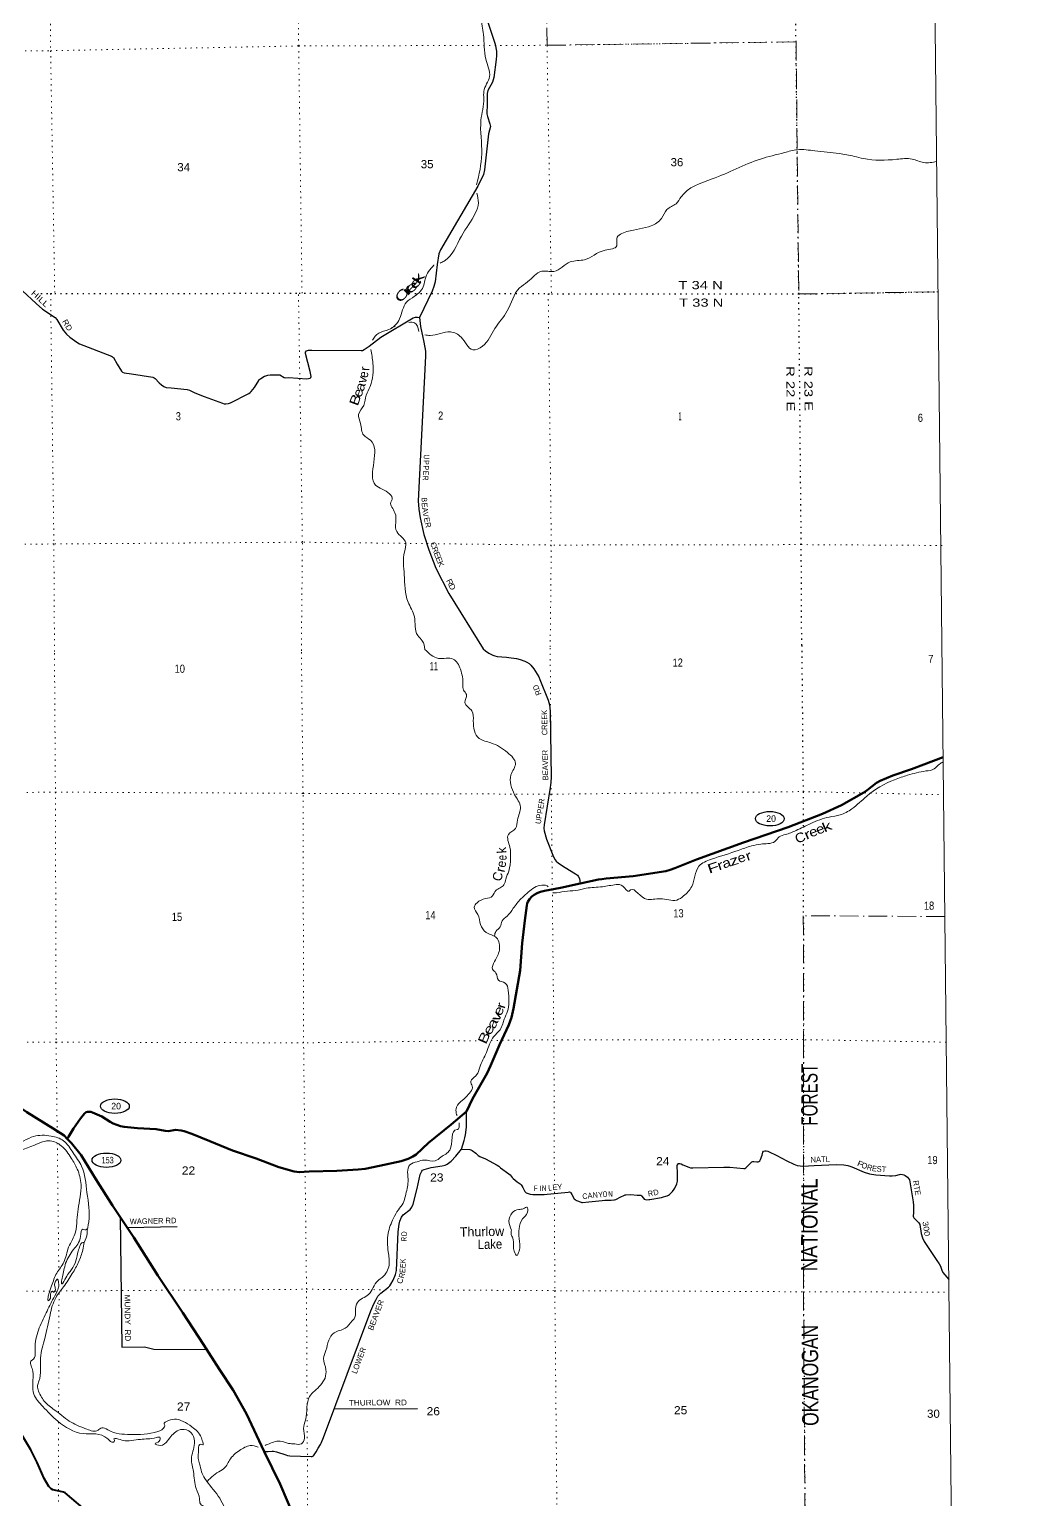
# Model space of a CAD drawing. Header units: feet. Extents: x 0 to 246606, y 183576 to 368785.
# Drawn here: x 225542 to 246606, y 304461 to 335958 of the extents above; entities that cross this region are included whole.
import ezdxf
from ezdxf.enums import TextEntityAlignment as Align

# ---------------------------------------------------------------- set-up
doc = ezdxf.new("R2010")
doc.units = ezdxf.units.FT
doc.header["$LTSCALE"] = 80
doc.linetypes.add('DOT_DASHED', pattern=[7.7, 5, -1.2, 0.3, -1.2])
doc.linetypes.add('DOTTED', pattern=[1.5, 0.3, -1.2])
for name, color, linetype, lineweight in [('17', 7, 'Continuous', 25), ('23', 7, 'Continuous', 70), ('26', 7, 'Continuous', 40), ('29', 7, 'Continuous', 25), ('30', 7, 'Continuous', 25), ('39', 7, 'Continuous', 13), ('4', 7, 'Continuous', 13), ('41', 7, 'Continuous', 13), ('44', 7, 'DOT_DASHED', 13), ('6', 7, 'DOTTED', 25), ('7', 7, 'DOTTED', 13)]:
    doc.layers.add(name, color=color, linetype=linetype, lineweight=lineweight)

msp = doc.modelspace()

# ---------------------------------------------------------------- linework, layer by layer
at = {"layer": '17'}
for centre in [(241405.78, 319048.81), (227373.36, 312889.54), (227192.53, 311731.63)]:
    msp.add_ellipse(centre, major_axis=(309.24, -1), ratio=0.500121, dxfattribs=at)
at = {"layer": '23'}
for points in [[(237343.35, 317661.34), (237731.22, 317746.87), (237804.68, 317755.84), (237900.98, 317767.78), (238479.83, 317817.83), (239179.75, 317926.86), (239270.68, 317952.66), (239371.43, 317991.61), (239836.45, 318174.9), (240843.74, 318540.03), (241800.77, 318870.56), (242531.96, 319153.35), (242942.71, 319341.43), (243421.61, 319610.65), (243488.24, 319661.08), (243690.91, 319820.11), (243768.06, 319859.92), (244039.26, 319975.54), (244438.19, 320113.09), (244704.69, 320213.06), (245116.03, 320368.99)], [(234903.98, 312777.21), (235037.97, 313048.82), (235347.32, 313595.23), (235423.18, 313751.6), (235610.19, 314206.33), (235811.56, 314633.39), (235869.27, 314786.39), (235914.48, 314981.16), (236057, 315797.43), (236102, 316379), (236153.6, 316867.76), (236196.12, 317186.92), (236207.89, 317231.34), (236221.5, 317268.74), (236258.17, 317323.78), (236305.84, 317382.49), (236357.94, 317420.04), (236404.85, 317448.54), (236437.85, 317463.22), (236493.8, 317484.97), (236577.82, 317506.04), (236922.69, 317568.59), (237343.35, 317661.34)], [(226354.35, 312190.92), (226284.17, 312262.9), (226049.09, 312410.9), (225487.78, 312758.85), (224938.38, 313139.16), (224388.92, 313531.58), (223859.86, 313887.79), (223269.96, 314288.05), (222681.91, 314718.6), (222094.09, 315110.8), (221487.97, 315523.07), (221204.3, 315695.01), (220892.48, 315846.6), (220605.91, 315970.36), (220380.92, 316047.8), (219896.33, 316180.01), (219432.17, 316290.25), (218894.25, 316438.51), (218129.87, 316643.98), (217619.46, 316767.07)], [(226354.35, 312190.92), (226380.03, 312233.16), (226487.21, 312409.41), (226633.3, 312626.23), (226722.4, 312735.08), (226755.66, 312760.15), (226788.3, 312770.59), (226827.84, 312771.6), (226859.27, 312768.56), (226897, 312756.94), (227091.37, 312665.22), (227271.85, 312551.48), (227334.76, 312520.01), (227492.32, 312463.69), (227573.94, 312444.46), (227858.02, 312417.37), (228255.85, 312399.49), (228448.72, 312362.62), (228522.98, 312357.69), (228669.85, 312379.7), (228794.86, 312368.91), (228859.57, 312357.69), (229021.65, 312294.95), (229410.2, 312141.78), (229895.94, 311940.74), (230397.65, 311770.07), (230889.36, 311583.2), (231210.94, 311488.18), (231327.27, 311475.06), (231535.99, 311488.05), (232125.44, 311501.56), (232585.58, 311530.48), (232732.45, 311550.13), (233045.42, 311611.87), (233507.17, 311709.42), (233659.1, 311763.18), (233754.88, 311813.79), (233825.37, 311856.51), (234092.34, 312104.39), (234578.6, 312494.76), (234903.98, 312777.21)], [(230572.97, 305488.15), (230189.95, 306296.88), (229904.28, 306803.87), (229616.98, 307246.26), (229272.58, 307785.2), (228830.42, 308464.86), (228296.7, 309265.1), (227777.04, 310077.53), (227322.73, 310765.2), (226966.08, 311326.27), (226648.09, 311837.1), (226444.64, 312098.32), (226354.35, 312190.92)], [(232587.28, 297364.71), (232690.28, 297999.48), (232782.84, 298730.7), (232840.87, 299158.94), (232853.18, 299364.9), (232852.9, 299512.24), (232832.9, 299616.5), (232797.04, 299737.98), (232618.91, 300156.78), (232540.91, 300387.53), (232530.77, 300474.77), (232527.39, 300608.38), (232512.46, 301080.6), (232506.71, 301369.21), (232486.16, 301525.81), (232442.23, 301687.75), (232352.13, 301901.18), (232056.35, 302410.12), (231781.07, 302868.73), (231531.45, 303424.37), (231245.25, 304022.18), (230913.62, 304789.28), (230572.97, 305488.15)]]:
    msp.add_lwpolyline(points, dxfattribs=at)
at = {"layer": '26'}
for points in [[(226448.61, 304483.33), (226305.48, 304605.07), (226272.05, 304622.08), (226240.5, 304630.55), (226044.64, 304672.18), (226005.8, 304692.93), (225961.8, 304744.3), (225859.48, 304913.32), (225708.06, 305253.56), (225569.16, 305525.24), (225209.56, 306136.01), (225169.45, 306197.08), (224738.15, 306749.64), (224694.23, 306810.91), (224615.89, 306938.3), (224551.8, 307068.94), (224382.72, 307443.94), (224174.21, 307878.71), (223827.05, 308540.76), (223565.62, 309045.87), (223510.42, 309162.62)], [(226684.94, 304282.31), (226448.61, 304483.33)]]:
    msp.add_lwpolyline(points, dxfattribs=at)
at = {"layer": '29'}
for p, q in [((227638.08, 310288.35), (228710.41, 310313.05)), ((232067.85, 306403.13), (233858.94, 306415.33))]:
    msp.add_line(p, q, dxfattribs=at)
for points in [[(235353.68, 336135.87), (235441.11, 335875.36), (235524.04, 335640.96), (235546.86, 335494.4), (235546.86, 335396.11), (235543.82, 335314.96), (235495.61, 334928.17), (235465.3, 334824.3), (235367.2, 334647.56), (235346.14, 334582.03), (235347.87, 334361.24), (235341.87, 334150.41), (235356.56, 334091.47), (235409.8, 333937.19), (235418.74, 333881.18), (235381.19, 333719.21), (235294.9, 332947.44), (235268.71, 332851.37), (235151.72, 332597.8), (234351.08, 331233.79), (234317.02, 331146.88), (234280.46, 330920.72), (234232.28, 330547.35), (234210.15, 330451.75), (234168.95, 330348.99), (233899.45, 329788.94)], [(225391.59, 330359.83), (225687.56, 330088.4), (225825.28, 329961.6), (226093.82, 329785.66), (226132.41, 329746.74), (226267.89, 329515.16), (226335.11, 329429.89), (226405.95, 329368.22), (226561.63, 329255.79), (226612.71, 329224.76), (227303.1, 328956.93), (227325.9, 328942.72), (227342.98, 328925.62), (227423.31, 328789.57), (227517.03, 328633.89), (227539.43, 328615.8), (227573.6, 328601.91), (227730.41, 328576.73), (228184.3, 328507.9), (228218.47, 328496.14), (228239.79, 328481.79), (228320.29, 328388.35), (228372.21, 328340.16), (228420.81, 328307.3), (228474.7, 328287.81), (228577.05, 328279.48), (228921.54, 328244.46), (228970.1, 328232.26), (229084.57, 328174.44), (229288.26, 328092.96), (229679.15, 327947.87), (229713.2, 327939.53), (229753.77, 327935.26), (229805.02, 327941.67), (229852.9, 327960.59), (230239.88, 328159.88), (230268.38, 328179.92), (230289.73, 328200.21), (230361.08, 328286.61), (230455.55, 328439.12), (230468.03, 328454.49), (230490.44, 328473.18), (230541.69, 328509.5), (230576.94, 328527.13), (230605.75, 328539.42), (230653.81, 328551.71), (230697.58, 328555.98), (230716.79, 328556.51), (230876.94, 328560.78), (230904.66, 328554.76), (231000.68, 328499.83), (231034.95, 328492.41), (231101.83, 328499.36), (231488.61, 328475.06), (231523.94, 328476.37), (231558.1, 328487.06), (231573.05, 328502.01), (231576.76, 328524.75), (231556.75, 328629.18), (231454.97, 329018.39), (231459.88, 329044.74), (231478.37, 329069.1), (231521.8, 329083.2), (231595.35, 329089.02), (232651.49, 329076.97), (232677, 329079.99), (232713.31, 329097.08), (232817.78, 329170.15), (233073.37, 329363.39), (233766.12, 329778.85), (233812.99, 329794.72), (233854.86, 329794.3), (233899.45, 329788.94)], [(233899.45, 329788.94), (233923.05, 329593.92), (233989.48, 329260.57), (234028.74, 329066.68), (234031.05, 328961.09), (233874.21, 325856.77), (233883.54, 325679.96), (233912.82, 325494.8), (233995.84, 325137.53), (234100.67, 324806.78), (234253.08, 324414.32), (234527.38, 323874.67), (235261.4, 322688.79)], [(235261.4, 322688.79), (235312.66, 322641.61), (235386, 322593.9), (235469.76, 322554.46), (235512.85, 322537.02), (235561.44, 322525.1), (235762.2, 322507.66), (235863.96, 322495.75), (235977.64, 322479.24), (236055.56, 322456.29), (236153.65, 322426.03), (236202.24, 322404.92), (236247.16, 322374.66), (236283.83, 322339.8), (236348.92, 322258.15), (236454.35, 322086.61), (236480.93, 322030.64), (236656.94, 321590.32), (236682.62, 321491.26), (236695.45, 321423.38), (236700.95, 321348.14), (236722.95, 319939.1), (236714.71, 319833.64), (236700.95, 319718.94), (236568.94, 318919.01), (236564.36, 318848.41), (236568.94, 318786.92), (236620.27, 318610.79), (236771.55, 318233.79), (236803.62, 318170.46), (236826.55, 318142.06), (236876.96, 318097.07), (237023.64, 318001.67), (237243.66, 317869.57), (237284.92, 317837.5), (237302.33, 317818.2), (237328.93, 317767.78), (237343.35, 317661.34)], [(234798.03, 311968.45), (234858.32, 312150.87), (234873.92, 312212.34), (234884.92, 312272.88), (234906, 312440.75), (234903.98, 312777.21)], [(232858.93, 308504.5), (232920.33, 308652.13), (232967.85, 308747.85), (233010.02, 308819.4), (233068.84, 308885.13), (233235.69, 309011.73), (233263.05, 309041.41), (233288.86, 309079.6), (233336.53, 309160.33), (233384.2, 309281.42), (233404.37, 309371.32), (233441.04, 310200.6), (233461.21, 310363.89), (233477.71, 310428.1), (233512.54, 310510.66), (233551.05, 310560.2), (233697.73, 310677.62), (233732.56, 310723.48), (233763.73, 310787.7), (233851.74, 311125.29), (233910.41, 311426.17), (233947.08, 311495.88), (233965.41, 311517.9), (233998.42, 311536.26), (234152.43, 311572.95), (234387.12, 311609.64), (234449.46, 311627.98), (234493.46, 311650), (234577.8, 311712.39), (234680.47, 311815.13), (234798.03, 311968.45)], [(234798.03, 311968.45), (234974.75, 311964.67), (234999.51, 311956.42), (235026.09, 311942.66), (235106.77, 311880.28), (235157.19, 311835.34), (235194.77, 311814.23), (235312.12, 311759.19), (235565.14, 311623.42), (235596.31, 311601.42), (235638.48, 311572.05), (235810.83, 311443.63), (235840.16, 311417.94), (235886, 311361.07), (235906.17, 311340.88), (235990.51, 311271.16), (236054.68, 311227.14), (236078.51, 311205.11), (236095.02, 311183.11), (236111.52, 311146.4), (236155.52, 311062.01), (236168.36, 311045.51), (236183.03, 311036.33), (236228.86, 311017.97), (236271.03, 311006.98), (236327.87, 310999.63), (236573.55, 310999.63), (236635.9, 311003.31), (236712.01, 311010.12), (237083.26, 311051), (237115.36, 311051.93), (237124.99, 311050.55), (237134.6, 311047.33), (237144.69, 311035.42), (237163.94, 310999.63), (237215.27, 310907.89), (237231.33, 310887.27), (237246, 310877.18), (237266.61, 310867.53), (237365.18, 310831.31), (237379.84, 310827.64), (237394.96, 310827.17), (237526.97, 310841.84), (237814.92, 310871.6), (237869.92, 310875.27), (237959.67, 310878.54), (238005.06, 310879.01), (238065.57, 310882.68), (238080.7, 310884.98), (238102.68, 310893.22), (238212.69, 310948.26), (238279.63, 310978.55), (238305.3, 310989.55), (238322.7, 310992.29), (238429.04, 310995.96), (238561.05, 310984.95), (238583.55, 310982.67)], [(238583.55, 310982.67), (238639.02, 310980.38), (238649.55, 310973.5), (238655.05, 310967.08), (238696.76, 310916.17), (238716.47, 310901.03), (238740.76, 310890.48), (238773.31, 310886.35), (238814.1, 310886.81), (238832.9, 310887.27), (239081.79, 310934.51), (239126.26, 310945.06), (239177.6, 310960.66), (239206.93, 310971.66), (239236.74, 310984.97), (239253.24, 310996.89), (239294.48, 311033.59), (239318.33, 311062.94), (239353.15, 311110.65), (239367.83, 311134.49), (239410.92, 311226.23), (239417.34, 311254.67), (239423.76, 311284.94), (239423.76, 311295.95), (239430.16, 311341.82), (239430.16, 311462.91), (239419.16, 311606.01), (239420.56, 311623.9), (239423.76, 311629.87), (239441.16, 311653.72), (239448.98, 311660.6), (239460.43, 311664.73), (239477.83, 311664.72), (239502.6, 311657.39), (239543.83, 311635.37), (239672.18, 311580.33), (239702.45, 311571.16), (239756.52, 311569.32), (240420.24, 311584), (240544.92, 311580.33), (240845.61, 311550.97), (240870.85, 311555.09), (240893.29, 311565.65), (240940.96, 311617.02), (241021.63, 311694.08), (241038.61, 311702.78), (241061.97, 311705.09), (241127.97, 311697.75), (241152.28, 311699.11), (241168.31, 311705.09), (241188.95, 311719.3), (241208.65, 311745.45), (241241.65, 311837.19), (241256.32, 311903.24), (241271.46, 311922.95), (241296.65, 311932.59), (241324.63, 311932.12), (241358.99, 311925.25), (241378.72, 311916.53), (241557.01, 311829.85), (241766.03, 311716.1), (241919.6, 311644.99), (241989.71, 311620.69), (242055.27, 311608.3), (242114.39, 311606.01), (242356.41, 311617.02)], [(242356.41, 311617.02), (242826.28, 311638.57), (242987.62, 311631.23), (243076.56, 311615.64), (243163.64, 311587.2), (243427.66, 311477.11), (243538.6, 311439.5), (243677.02, 311418.4), (243970.38, 311396.39), (244029.07, 311396.39), (244102.41, 311407.4), (244183.06, 311425.74), (244212.42, 311431.25), (244250, 311428.5), (244274.76, 311422.08), (244307.74, 311403.73), (244356.34, 311366.12), (244377.44, 311339.52), (244395.75, 311308.32), (244477.35, 310837.72), (244483.76, 310765.25), (244483.76, 310611.14), (244479.2, 310533.16), (244482.87, 310512.98), (244491.09, 310501.05), (244557.1, 310435.01), (244596.55, 310393.72), (244615.77, 310354.28), (244645.1, 310163.47), (244673.55, 310067.15), (244711.11, 309987.34), (244843.12, 309796.53), (244982.47, 309583.71), (245034.76, 309514.91), (245063.14, 309458.95), (245089.76, 309375.47), (245114.48, 309326.85), (245239.19, 309177.38)], [(227483.55, 310521.96), (227525.36, 307726.75), (228009.04, 307731.43), (228210.3, 307684.33), (229341.96, 307677.36)], [(230572.97, 305488.15), (230660.56, 305491.88), (230741.23, 305499.22), (230775.15, 305496.47), (230832.9, 305480.87), (231034.59, 305418.49), (231068.51, 305406.57), (231118.93, 305400.14), (231577.3, 305381.8), (231598.38, 305382.72), (231614.89, 305390.06), (231627.72, 305399.23), (231643.3, 305418.49), (231683.64, 305484.54), (231727.64, 305561.6), (231778.07, 305639.58), (231789.98, 305668.01), (231841.32, 305789.1), (232858.93, 308504.5)]]:
    msp.add_lwpolyline(points, dxfattribs=at)
at = {"layer": '39'}
msp.add_line((233375.19, 329592.48), (233295.06, 329565.05), dxfattribs=at)
for points in [[(237951.39, 343307.13), (237878.97, 343218.65), (237780.46, 342988.77), (237573.22, 342769.09), (237415.71, 342555.9), (237253.57, 342440.04), (237144.79, 342233.49), (236753.26, 341865.34), (236564.17, 341599.23), (236330.43, 341272.79), (235970.36, 340706.69), (235845.07, 340185.5), (235676.4, 339957.82), (235417.3, 339867.9), (235304.66, 339496.52), (235285.14, 339155.09), (235265.72, 338839.92), (235187.52, 338486.59), (235121.8, 338222.13), (235175.69, 338046.11), (235346.52, 337790.82), (235483.9, 337250.73), (235625.92, 336866.22), (235546.53, 336725.08), (235254.63, 336343.2), (235227.16, 336213.06), (235270.22, 335849.15), (235320.71, 335319.5), (235400.11, 334947.37), (235277.78, 334628.38), (235277.01, 334483.07), (235216.55, 334010.45), (235233.95, 333290.98), (235122.62, 332629.74)], [(244978.36, 333128.98), (244703.9, 333106.1), (244455.54, 333179.83), (244124, 333175.08), (243412.5, 333192.03), (243214.57, 333237.27), (242891.37, 333297.15), (242370.05, 333355.78), (241998.2, 333381.5), (241716.97, 333317.94), (241202.97, 333180.54), (240684.66, 332972.42), (240170.35, 332754.19), (239505.81, 332372.86), (239396.07, 332223.75), (239201.52, 332097.21), (239087.58, 331909.73), (238864.6, 331750.97), (238342.57, 331625.72), (238125.68, 331475.01), (238127.11, 331323.45), (237876.08, 331229.46), (237436.62, 331025.08), (237129.16, 330975.77), (236778.66, 330775.07), (236517.89, 330776.1), (236215.81, 330550.97), (236041.44, 330418.28), (235780.77, 329926.24), (235516.53, 329553.44), (235248.2, 329170.55), (235041.71, 329094.57), (234790.07, 329364.33), (234564.11, 329478.39), (234127.18, 329403.32), (234015.25, 329411.87)], [(235127.8, 332449.56), (235161.14, 332244.5), (235095.58, 332020.45), (234796.51, 331530.58), (234430.55, 330996.52), (234340.7, 330952.77)], [(234211.83, 330910.31), (234207.84, 330906.46), (234020.71, 330610.15), (233993.92, 330478.9), (233794.88, 330241.23), (233622.56, 330114.6), (233473.61, 329759.53), (233244.1, 329525.66), (233026.37, 329451.5), (232890.04, 329298.58)], [(233887.87, 329488.19), (233794.69, 329673.39), (233671.66, 329681.81)], [(232859.31, 329099.34), (232901.85, 328805.96), (232841.29, 328311.11), (232757.68, 328123.5), (232704.26, 327903.45), (232594.34, 327707.87), (232636.03, 327511.69), (232705.81, 327262.86), (232850.93, 327155.18), (232921.89, 326690.12), (232956.35, 326196.91), (233101.55, 326107.43), (233310.92, 325884.32), (233286.45, 325831.87), (233374.51, 325603.18), (233411.34, 325198.87), (233522.06, 325081.23), (233604.47, 324959.66), (233577.43, 324765.77), (233573.51, 324278.78), (233654.09, 323690.41), (233790.32, 323374.63), (233861.53, 322974.24), (233960.14, 322860.68), (234016.84, 322675.37)], [(234016.84, 322675.37), (234305.19, 322482.41), (234620.23, 322468.09), (234776.99, 322249), (234829.43, 321918.28), (234842.23, 321803.3), (234903.36, 321708.79), (234872.06, 321539.06), (235022.54, 321358.27), (235052.08, 321144.49), (235177.46, 320769.79), (235430.41, 320672.35), (235784.94, 320466.51), (235955.93, 320231.35), (235858.46, 319986.55), (235857.73, 319770.58), (235937.7, 319563.14), (236062.41, 319301.47), (235999.48, 319020.54), (235958.16, 318838.64), (235805.48, 318710.59), (235835.38, 318436.26), (235850.94, 318196.16), (235812.16, 317927.48), (235748.58, 317755.54), (235708.93, 317632.19), (235626.54, 317567.12), (235531.99, 317510.05), (235462.03, 317392.58), (235316.99, 317337.24), (235131.78, 317247.35), (235069.76, 317152.12), (235149.41, 316999.19), (235207.25, 316779.51), (235327.36, 316612.68), (235550.12, 316498.92), (235610.24, 316234.86), (235508.73, 315990.04), (235465.28, 315826.29), (235538.47, 315741.94), (235591.86, 315590.87), (235735.58, 315527.11), (235801.1, 315374.09), (235812.69, 315121.85), (235787.64, 314921.88), (235713.92, 314755.94), (235682.23, 314652.82), (235624.43, 314527.34), (235492.05, 314381.24), (235332.57, 314039.2), (235193.11, 313725.53), (235123.44, 313557.6), (235061.2, 313500.72), (234997.2, 313397.41), (235036.2, 313290.66), (235010.34, 313225.92), (234819.79, 313014.89), (234689.44, 312866.79), (234688.18, 312739.62), (234704.18, 312689.03)], [(245117.13, 320264.01), (245041.22, 320219.53), (244924.73, 320115.92), (244747.34, 320070.48), (244358.23, 319979.41), (244074.82, 319884.14), (243480.63, 319532.27), (243161.25, 319257.93), (242909.65, 319129.31), (242677.74, 319083.55), (242280.84, 318944), (241968.78, 318796.86), (241739.15, 318708.73), (241606.19, 318659.51), (241515.92, 318562.1), (241364.78, 318514.8), (241213.42, 318503.83), (241015.8, 318464.33), (240729.68, 318369.82), (240153.4, 318178.76), (239885.76, 318029.86), (239798.18, 317819.43), (239730.87, 317595), (239558.44, 317394.17), (239411.58, 317306.52), (239239.96, 317307.55), (239058.1, 317334.75), (238763.4, 317322.94), (238578.89, 317455.09), (238418.99, 317522.79), (238394.91, 317498.43), (238256.99, 317604.6), (238113.46, 317636.06), (237816.95, 317589.93), (237471.9, 317557.65), (237240.02, 317507.86), (237009.97, 317490.38), (236777.45, 317459.73), (236753.7, 317464.15)], [(236656.89, 317591.97), (236633.75, 317607.28), (236480.23, 317620.52), (236198.61, 317447.32), (236074.13, 317331.54), (235909.78, 317128.75), (235775.5, 316962.45), (235669.12, 316856.88), (235627.47, 316731.49), (235537.21, 316632.06), (235504.6, 316537.94)], [(217219.75, 315600.99), (217343.28, 315492.94), (217651.03, 315345.37), (217938.61, 315195.65), (217993.69, 315101.11), (218169.82, 315019.37), (218518.17, 314835.7), (218714.94, 314679.41), (218931.36, 314612.04), (219238.91, 314498.77), (219532.37, 314379.37), (219668.52, 314230.8), (219868.17, 313929.19), (219931.56, 313794.32), (219920.46, 313624.71), (219800.52, 313422.17), (219543.36, 313210.76), (219320.91, 312932.94), (219252.99, 312811.44), (219216.85, 312776.92), (219192.77, 312752.56), (219278.13, 312658.19), (219584.15, 312462.16), (219962.27, 312365.45), (220141.89, 312376.58), (220210.28, 312419.37), (220230.32, 312443.71), (220199.98, 312453.62), (220141.48, 312445.21), (220080.95, 312438.8), (220046.59, 312444.66), (220030.37, 312456.67), (220054.48, 312477), (220163.48, 312479.65), (220298.7, 312488.51), (220385.59, 312474.89), (220513.25, 312396.91), (220618.71, 312316.78), (220643.07, 312294.72), (220600.75, 312282.37), (220522.05, 312275.85), (220491.89, 312253.47), (220522.45, 312207.23), (220655.72, 312203.97), (220841.41, 312213.12), (221084, 312160.03), (221280.37, 312070.34), (221780.97, 311746.26), (222167.84, 311536.57), (222603.15, 311327.17), (223220.23, 311108.72), (223813.8, 311108.13), (223966.93, 311159.48), (223972.59, 311226.12), (224058.97, 311299.29), (224276.19, 311437.81), (224509.79, 311538.07), (225051.3, 311805.63), (225651.45, 312055.36)], [(219398.89, 314595.34), (219531.57, 314514.6), (219730.42, 314346.21), (219936.19, 314034.55), (220040.8, 313758.63), (219987.37, 313576.66), (219879.39, 313400.43), (219698.79, 313215.7), (219474.31, 312939.89), (219413.09, 312709.43), (219417.57, 312634.77), (219567.23, 312591.24), (219880.32, 312564.8), (220306.09, 312603.6), (220516.57, 312518.03), (220711.35, 312355.67), (220861.2, 312279.84), (221198.53, 312251.52), (221447.62, 312123.79), (221909.29, 311896.37), (222176.59, 311762.69), (222320.22, 311715.08), (222520.64, 311623.4), (222638.21, 311543.34), (222644.49, 311505.03), (222555.59, 311516.62), (222446.21, 311576.54), (222336.86, 311632.42), (222266.22, 311627.97), (222223.93, 311609.56), (222293.07, 311527.21), (222446.91, 311459.47), (222845.42, 311328.57), (223447.58, 311241.24), (223780.32, 311305.74), (224070.04, 311474.96), (224595.59, 311710.13), (224597.58, 311714.18), (225211.46, 312032.62), (225632.18, 312240.95), (226007.65, 312249.18), (226272.73, 312149.8), (226478.19, 311888.6), (226659.55, 311607.07), (226775.99, 311038.55), (226814.05, 310411.03), (226777.13, 310168.61), (226777.16, 310162.55), (226715.71, 309972.46)], [(234747.02, 312536.03), (234710.45, 312390.56), (234708.43, 312390.55), (234547.52, 311949.6), (234356.62, 311797.11), (234233.95, 311715.66), (234001.65, 311736.51), (233852.47, 311699.31), (233695.38, 311633.81), (233645.85, 311476.08), (233655.13, 311274.29), (233596.37, 310969.17), (233550.87, 310811.46), (233446.76, 310665.53), (233342.82, 310489.32), (233227.65, 310165.71), (233230.01, 309768.09), (233247.87, 309481.57), (233106.04, 309226.43), (233007.56, 309151.17), (232809.44, 308855.33), (232568.18, 308686.4), (232528.92, 308498.46), (232499.59, 308336.81), (232459.48, 308292.17), (232304.98, 308131.82), (232073.38, 308033.59), (231955.21, 307875.46), (231895.95, 307655.11), (231842.43, 307487.27), (231896.4, 307239.31), (231877.25, 307065.62)], [(225651.45, 312055.36), (225990.1, 312146.14), (226222.89, 312042.53), (226438.49, 311775.33), (226567.07, 311541.94), (226647.77, 311211.39), (226584.31, 310680.17), (226561.45, 310449.93), (226532.7, 310191.41), (226383.2, 309869.61), (226278.12, 309546.05), (226128.08, 309313.06), (226018.64, 309043.97), (225957.11, 308865.99), (225937.55, 308760.92), (225941.81, 308722.59), (225979.99, 308753.09), (225995.65, 308835.94), (226009.39, 308902.62), (226035.49, 308927), (226055.81, 308904.91), (226079.96, 308917.16), (226097.86, 308963.69), (226083.16, 309058.47), (226102.87, 309139.32), (226147.02, 309183.99), (226163.49, 309129.58), (226170.1, 309036.77), (226136.46, 308923.55), (226038.62, 308739.3), (225883.05, 308419.48), (225719.72, 308045.12), (225663.6, 307637.07), (225630.26, 307471.37), (225571.98, 307426.62), (225578.65, 307323.72), (225613.62, 307214.93), (225613.21, 306944.46), (225638.78, 306718.54), (225828.09, 306457.24), (226150.99, 306140.21), (226691.62, 305874.89), (227221.26, 305760.9), (227340.78, 305692.97), (227362.8, 305725.39), (227350.46, 305763.67), (227404.94, 305768.02), (227552.56, 305728.51), (227919.87, 305750.83), (228262.85, 305791.17), (228339.55, 305795.65), (228323.89, 305712.81), (228233.36, 305657.78), (228342.6, 305622.09), (228501.5, 305721.91), (228710.23, 305931.02), (228857.4, 305966.19), (229033.7, 305856.2), (229079.26, 305664.72), (229012.6, 305331.29), (229054.58, 305061.06), (229115.3, 304696.08), (229187.28, 304474.47), (229206.08, 304369.62), (229291.2, 304313.59), (229485.95, 304157.29), (229780.72, 303817.88), (229981.95, 303588.95), (230459.58, 303054.82), (230745.5, 302844.55), (230840.39, 302845.1), (230915.12, 302839.48), (231008.73, 302714.88), (231090.4, 302561.95), (231109.6, 302388.48), (231057.93, 302250.92), (231071.01, 302087.5), (231037.92, 301881.43), (230977.79, 301806.4), (230915.64, 301733.38), (230644.93, 301422.98), (230357.54, 301201.3), (230067.65, 301060.35), (229876.62, 300932.08), (229784.77, 300759.98), (229694.53, 300656.51), (229490.81, 300625.05), (229130.21, 300491.76), (228823.81, 300411.26), (228713.28, 300325.84), (228665.72, 300174.18)], [(235868.29, 310236.82), (235816.39, 310426.99), (235886, 310603), (236024.87, 310676.47), (236123.71, 310691.17), (236204.26, 310725.96), (236210.96, 310619.02), (236106.84, 310473.08), (236033.41, 310258.7), (236026.2, 310113.33), (236049.83, 309875.3), (236020.28, 309752), (235986.3, 309693.27), (235929.25, 309781.75), (235910.38, 309898.71), (235897.28, 310064.14), (235864.54, 310138.64), (235868.33, 310237.88)], [(226791.98, 310272.15), (226732.29, 310238.99), (226689.81, 310252.87), (226636.2, 310101.18), (226486.48, 309815.71), (226318.63, 309524.08), (226251.72, 309231.02), (226230.25, 309107.77), (226232.41, 309083.56), (226298.49, 309174.77), (226446.62, 309389.59), (226538.37, 309577.84), (226585.61, 309781.97), (226631.3, 309907.38), (226667.32, 309962.09), (226715.71, 309972.46)], [(226715.71, 309972.46), (226684.37, 309810.8), (226597.09, 309549.92), (226461.25, 309304.9), (226275.18, 309021.24), (226106.99, 308786.12), (225983.99, 308420.07), (225869.91, 307912.78), (225779.52, 307496.46), (225746.14, 306997.71), (225716.42, 306902.67), (225739.34, 306783.71), (225884.12, 306542.34), (226115.37, 306357.99), (226437.81, 306117.65), (226775.86, 305968.23), (227012.22, 305945.38), (227092.65, 306000.35), (227220.11, 305954.66), (227703.22, 305856.55), (228296.41, 305920.55), (228435.13, 306018.24), (228441.01, 306048.55), (228426.7, 306078.74), (228509.06, 306147.85), (228694.59, 306183.24), (229059.14, 305991.59), (229246.44, 305730.28), (229255.09, 305633.44), (229206.54, 305649.31), (229186.44, 305635.06), (229164.91, 305519.89), (229159.92, 305340.22), (229188.86, 305227.35), (229232.29, 305054.02), (229301.78, 304911.11), (229588.69, 304535.33), (229794.97, 304136.88), (229998.87, 303798.97), (230153.06, 303672.7), (230270.46, 303622.92), (230362.56, 303413.54), (230545.51, 303202.67), (230638.73, 303144.67), (230652.61, 303187.14), (230589.53, 303269.53), (230550.72, 303346.01), (230587.02, 303352.27), (230676.21, 303292.24), (230755.76, 303155.45), (230930.47, 302974.8), (231168.49, 302671.4), (231240.9, 302377.13), (231220.94, 301999.56), (231113.84, 301675.99), (230987.83, 301477.45), (230686.75, 301181.01), (230365.53, 300876.38), (230287.01, 300839.59), (230282.69, 300888.01), (230276.54, 300902.1), (230188.16, 300826.91), (230120.19, 300713.48), (230013.71, 300626.07)], [(214639.43, 303138.85), (214743.93, 303435.85), (214880.8, 303846.39), (215090.26, 304271.48), (215444.04, 304531.89), (215983.18, 304518.87), (216390.59, 304587.85), (216558.84, 304812.87), (216509.64, 305278.85), (216426.7, 305984.82), (216300.76, 306452.36), (216221.56, 306869.72), (216262.43, 307465.4), (216207.11, 307941.43), (216262.36, 308157.72), (216514.31, 308227.81), (216877.71, 308227.9), (217111.23, 308342.29), (217388.29, 308263.16), (217647.44, 308141.54), (218049.04, 308170.12), (218387.96, 308214.47), (218664.89, 308157.55), (219133.23, 307827.22), (219369.97, 307398.67), (219581.3, 306830.7), (219795.41, 306474.68), (220182.94, 306151.96), (220368.58, 305830.09), (220640.26, 305298.8), (220837.76, 305019.39), (221235.82, 304624.07), (221728.64, 304251.5), (222223.55, 303866.84), (222613.07, 303550.19), (222997.37, 303092.21), (223251.7, 302762.67), (223521.46, 302552.3), (223813.77, 302287.56), (224180.12, 301793.16), (224653.34, 300980.46), (224843.77, 300531.45), (224849.66, 300220.64), (225000.14, 300039.86), (225050.16, 299775.73), (225168.58, 299554.39), (225293.43, 299268.5), (225337, 299070.95), (225415.13, 298835.24), (225571.3, 298715.05), (225618.84, 298529.63), (225585.88, 298299.33), (225627.85, 298033.14), (225746.93, 297698.77), (225804.75, 297483.14), (226053.15, 297470.45), (226372.01, 297492.49), (226720.94, 297551.03), (227113.63, 297379.73), (227520.3, 297234.74), (227755.83, 297349.14), (227842.13, 297436.44), (228154.84, 297474.58), (228368.33, 297560.6), (228571.63, 297664.72), (228664.19, 297715.72)], [(231877.25, 307065.62), (231779.23, 306911.65), (231546.47, 306670.1), (231489.28, 306441.68), (231458.64, 306162.96), (231415.3, 305981.05), (231436.72, 305775.29), (231370.8, 305655.82), (231225.45, 305652.96), (231094.14, 305666.33), (230916.2, 305713.74), (230775, 305692.73), (230644.06, 305643.53), (230589.76, 305621.82)], [(230446.33, 305586.43), (230270.71, 305617.14), (230045.2, 305514.91), (229922.6, 305421.35), (229832.43, 305305.77), (229772.49, 305200.47), (229672.15, 305098.96), (229523.28, 305009.28), (229380.7, 304881.3), (229350.19, 304849.5)]]:
    msp.add_spline(points, degree=3, dxfattribs=at)
at = {"layer": '4'}
msp.add_line((244583.23, 368785.28), (246606.45, 184933.96), dxfattribs=at)
msp.add_line((244583.23, 368785.28), (246606.45, 184933.96), dxfattribs=at)
at = {"layer": '44'}
for points in [[(214904.38, 368478.5), (214903.99, 367248.61), (220295.85, 367135.37), (220297.67, 361905.58), (222951.91, 361955.6), (223119.83, 351418.78), (225791.38, 351436.16), (231092.24, 351502.44), (231206.84, 346161.06), (236549.98, 346251.13), (236567.4, 340914.37), (236631.79, 335617.45), (241966.79, 335691.38), (242026.56, 330289.59), (245007.09, 330336.27)], [(245153.63, 316952.52), (242122.83, 316970.71), (242128.69, 314314.84), (242126.49, 308913.49), (242160.27, 303572.9), (242185.33, 298341.25), (242373.13, 298334.27), (242391.97, 293469.95), (237056.21, 293420.79), (237105.97, 288108.55), (231780.12, 288091.74), (231820.09, 282728.99), (231870.37, 277329.96), (237155.62, 277384.88), (237142.02, 276731.47)]]:
    msp.add_lwpolyline(points, dxfattribs=at)
at = {"layer": '6'}
for points in [[(242088.86, 322761.9), (242078.38, 324920.17), (242026.56, 330289.59), (241966.79, 335691.38), (241910.86, 341044.65), (241859.61, 344923.19)], [(225790.26, 330301.46), (225996.22, 330302.31), (226085.16, 330299.94), (231320.83, 330305.55), (231429.99, 330305.12), (233350.98, 330302)], [(233802.68, 330301.27), (236657.52, 330296.63), (236726.25, 330296.36), (242026.56, 330289.59), (245007.09, 330336.27)], [(242088.86, 322761.9), (242117.27, 319629.31), (242118.98, 318833.05)], [(242119.7, 318500.41), (242128.69, 314314.84), (242126.49, 308913.49), (242160.27, 303572.9), (242185.33, 298341.25)]]:
    msp.add_lwpolyline(points, dxfattribs=at)
at = {"layer": '7'}
for p, q in [((226139.92, 312100.71), (226171.49, 309386.25)), ((226094.1, 308929.83), (226138.65, 308929.84)), ((226176.63, 308876.97), (226168.51, 306321.11))]:
    msp.add_line(p, q, dxfattribs=at)
for points in [[(236298.99, 362224.38), (236367.23, 356919.56), (236445.42, 351574.28), (236549.98, 346251.13), (236567.54, 340908.11), (236631.79, 335617.45), (236726.25, 330296.36)], [(225650.95, 362001.66), (225678.75, 356694.98), (225791.65, 351436.46), (225870, 346131.6), (225978.86, 340875.11), (225996.3, 335501.78), (226085.16, 330299.94)], [(231383.5, 330305.31), (231311.19, 335604.08), (231269.26, 340916.89), (231206.84, 346161.06), (231092.24, 351502.44), (231015.88, 356797.19), (230971.94, 362114.04)], [(214329.65, 335411.93), (215363.01, 335432.59), (220651.98, 335480.15), (225996.3, 335501.78), (231311.19, 335604.08), (236631.79, 335617.45), (241966.79, 335691.38)], [(225996.22, 330302.31), (226066.25, 324934.84), (226079.24, 322593.69)], [(231368.81, 322648), (231390.99, 324972.43), (231306.61, 330305.53)], [(236657.52, 330296.63), (236723.43, 324910.98), (236699.12, 322703.98)], [(245100.44, 324902.18), (242078.38, 324920.17), (236723.43, 324910.98), (231390.99, 324972.43), (226066.25, 324934.84), (220723.27, 324887.21), (216172.34, 324863.63)], [(226079.24, 322593.69), (226099.1, 319617.01), (226114.81, 314260.17), (226138.49, 312223.77)], [(231559.88, 298305.77), (231506.06, 303620.01), (231478.3, 308966.69), (231416.62, 314246.56), (231405.02, 319591.31), (231368.81, 322648)], [(236699.12, 322703.98), (236723, 319573.76), (236778.51, 314314.03), (236789.78, 311265.15)], [(221287.75, 319572.9), (226099.1, 319617.01), (231405.02, 319591.31), (236723, 319573.76), (242117.27, 319629.31), (245124.91, 319561.87)], [(235114.93, 314293.1), (231416.62, 314246.56), (226114.81, 314260.17), (220752.5, 314263.33), (219806.22, 314255.68)], [(245183.25, 314261.64), (242128.69, 314314.84), (236778.51, 314314.03), (235417.05, 314296.9)], [(236790.56, 311054.24), (236798.38, 308937.03), (236850.14, 303628.85), (236893.72, 298336.76)], [(214585.02, 308891.56), (215470.58, 308895.91), (220800.38, 308928.88), (225973.19, 308929.8)], [(226208.63, 308930.06), (231478.3, 308966.69), (236798.38, 308937.03), (242126.49, 308913.49), (245242.18, 308904.83)], [(226167.88, 306121.65), (226159.93, 303619.23), (226214.06, 298250.5)]]:
    msp.add_lwpolyline(points, dxfattribs=at)

# ---------------------------------------------------------------- texts
at = {"layer": '17'}
for p in [(241432.38, 318980.5), (227399.96, 312821.23)]:
    msp.add_text('20', height=140, dxfattribs=at).set_placement(p, align=Align.CENTER)
at = {"layer": '17', "width": 0.8}
msp.add_text('153', height=140, dxfattribs=at).set_placement((227218.58, 311663.32), align=Align.CENTER)
at = {"layer": '30'}
for s, rotation, width, p in [('HILL', 317.476, 1.3, (225729.52, 330144.9)), ('RD', 300.329, 1.1, (226303.71, 329592.58)), ('P', 267.108, 0.75, (233986.09, 326684.02)), ('U', 267.108, 0.7, (233991.94, 326799.68)), ('R', 267.108, 0.7, (233969.06, 326346.97)), ('E', 267.108, 0.75, (233974.58, 326456.01)), ('P', 267.108, 0.75, (233980.32, 326569.78)), ('B', 273.108, 0.75, (233944.63, 325878.19)), ('E', 275.021, 0.8, (233948.74, 325760.81)), ('A', 278.986, 0.9, (233959.7, 325654.29)), ('V', 278.986, 0.9, (233973.89, 325556.82)), ('E', 283.082, 0.95, (234000.79, 325437.47)), ('R', 283.082, 0.9, (234025.5, 325326.84)), ('R', 291.223, 1.05, (234182.31, 324789.92)), ('E', 291.223, 1.15, (234223.55, 324683.74)), ('E', 291.223, 1.15, (234262.91, 324582.39)), ('K', 291.223, 1.1, (234301.23, 324483.7)), ('R', 296.944, 1.15, (234495.88, 324091.12)), ('D', 296.944, 1.15, (234547.71, 323989.15)), ('F', 337.365, 1.25, (243320.71, 311597.54)), ('E', 351.333, 0.85, (243638.29, 311494.76)), ('S', 355.709, 0.8, (243744.22, 311486)), ('T', 355.709, 0.9, (243846.46, 311477.25)), ('N', 2.378, 0.7, (236572.96, 311074.31)), ('L', 3.965, 0.85, (236703.52, 311082.04)), ('E', 4.55, 0.8, (236804.53, 311093.17)), ('Y', 5.55, 0.8, (236909.48, 311104.44)), ('C', 6.341, 0.75, (237449.46, 310901.42)), ('A', 5.901, 0.85, (237557.77, 310916.04)), ('N', 5.901, 0.75, (237671.6, 310927.98)), ('Y', 5.901, 0.85, (237785.83, 310937.95)), ('O', 2.087, 0.65, (237876.27, 310945.55)), ('N', 0.593, 0.65, (237992.75, 310948.88)), ('R', 10.747, 0.85, (238859.66, 310962.47)), ('D', 13.346, 0.9, (238978.92, 310986.22)), ('R', 87.468, 0.7, (233624.1, 310039.52)), ('D', 87.468, 0.7, (233629.16, 310153.8)), ('R', 74.355, 0.95, (233579.79, 309245.52)), ('E', 85.468, 0.8, (233595.26, 309363.57)), ('K', 87.468, 0.7, (233599.25, 309572.42)), ('E', 87.468, 0.75, (233600.07, 309468.48)), ('C', 68.512, 1.05, (233536.93, 309127.41))]:
    msp.add_text(s, height=120, rotation=rotation, dxfattribs=dict(at, width=width)).set_placement(p, align=Align.CENTER)
for s, rotation, p in [('C', 287.586, (234145.21, 324897.91)), ('O', 337.365, (243411.23, 311559.97)), ('R', 341.273, (243525.88, 311517.73))]:
    msp.add_text(s, height=120, rotation=rotation, dxfattribs=at).set_placement(p, align=Align.CENTER)
for s, rotation, p in [('RD', 111.788, (236516.78, 321717.92)), ('BEAVER', 90.895, (236657.41, 319872.64)), ('UPPER', 80.629, (236495.89, 318926.06)), ('NATL', 2.626, (242281.63, 311681.12)), ('RTE', 279.837, (244470.38, 311287.64)), ('WAGNER RD', 1.32, (227693.73, 310359.87)), ('LOWER', 69.456, (232552.76, 307146.08))]:
    msp.add_text(s, height=120, rotation=rotation, dxfattribs=at).set_placement(p)
for s, rotation, width, p in [('CREEK', 90.895, 0.95, (236640.55, 320838.26)), ('300', 278.739, 1.2, (244675.6, 310414.61)), ('MUNDY  RD', 270.857, 1.1, (227579.71, 308852.39)), ('BEAVER', 69.456, 1.05, (232901.47, 308074.13)), ('THURLOW  RD', 0.39, 1.1, (232385.08, 306475.29))]:
    msp.add_text(s, height=120, rotation=rotation, dxfattribs=dict(at, width=width)).set_placement(p)
at = {"layer": '30', "width": 0.7}
msp.add_text('F', height=120, dxfattribs=at).set_placement((236389.36, 311069.63), align=Align.CENTER)
at = {"layer": '30'}
msp.add_text('I', height=120, dxfattribs=at).set_placement((236493.02, 311069.63), align=Align.CENTER)
at = {"layer": '41'}
for s, rotation, width, p in [('k', 57.274, 1.75, (233960.45, 330574.79)), ('C', 50.08, 1.6, (233595.92, 330201.36)), ('r', 46.14, 2.2, (233708.09, 330302.94)), ('e', 44.109, 2, (233797.13, 330371.47)), ('e', 50.184, 1.8, (233887.31, 330471.56)), ('v', 77.155, 1.05, (232765.62, 328431.08)), ('e', 82.393, 0.9, (232797.97, 328551.08)), ('e', 70.94, 1.15, (232676.43, 328141.55)), ('a', 73.41, 1.2, (232722.85, 328274.55)), ('B', 69.771, 1.35, (232614.87, 327989.15)), ('C', 20.861, 1.15, (242091.05, 318552.68)), ('r', 22.803, 1.4, (242246.89, 318621.39)), ('e', 19.685, 1.2, (242366.17, 318675.6)), ('e', 20.883, 1.2, (242517.17, 318735.4)), ('k', 22.859, 1.45, (242666.04, 318789.61)), ('e', 79.724, 0.95, (235750.02, 318059.43)), ('e', 89.153, 0.75, (235765.67, 318213.08)), ('F', 18.596, 1.5, (240222.69, 317906.65)), ('a', 18.327, 1.25, (240505.46, 318008.41)), ('z', 18.327, 1.45, (240670.01, 318060.65)), ('e', 18.302, 1.15, (240826.41, 318121.8)), ('r', 18.643, 1.3, (240977.14, 318161.13)), ('r', 77.296, 1.15, (235727.46, 317936.64)), ('r', 18.358, 1.3, (240372.51, 317956.39)), ('e', 66.954, 1.3, (235685.08, 314895.58)), ('r', 72.891, 1.25, (235738.65, 315019.14)), ('a', 65.477, 1.4, (235552.49, 314620.94)), ('v', 64.528, 1.45, (235636.03, 314771.27)), ('B', 66.065, 1.45, (235373.68, 314318.09)), ('e', 61.994, 1.4, (235466.2, 314484.07))]:
    msp.add_text(s, height=200, rotation=rotation, dxfattribs=dict(at, width=width)).set_placement(p, align=Align.CENTER)
for s, rotation, p in [('r', 86.333, (232822.75, 328683.51)), ('k', 94.35, (235758.38, 318379.88)), ('C', 75.351, (235670.55, 317785.89))]:
    msp.add_text(s, height=200, rotation=rotation, dxfattribs=at).set_placement(p, align=Align.CENTER)
msp.add_text('Thurlow', height=200, rotation=1, dxfattribs=at).set_placement((234764.9, 310095.68))
at = {"layer": '41', "width": 0.9}
msp.add_text('Lake', height=200, rotation=1, dxfattribs=at).set_placement((235149.99, 309828.64))
at = {"layer": '44'}
for s, rotation, width, p in [('FOREST', 89.977, 0.7, (242427.71, 312471.63)), ('NATIONAL', 89.977, 0.85, (242426.38, 309352.57)), ('OKANOGAN', 90.362, 0.8, (242449.89, 306040.95))]:
    msp.add_text(s, height=350, rotation=rotation, dxfattribs=dict(at, width=width)).set_placement(p)
at = {"layer": '6', "width": 1.35}
for s, rotation, p in [('T 34 N', 359.927, (239448.11, 330392.88)), ('T 33 N', 359.927, (239461.51, 330017.91)), ('R 22 E', 270.553, (241757.57, 328742.1)), ('R 23 E', 270.553, (242141.46, 328746.24))]:
    msp.add_text(s, height=175, rotation=rotation, dxfattribs=at).set_placement(p)
at = {"layer": '7'}
for s, width, p in [('34', 1.05, (228711.04, 332918.89)), ('35', 1.05, (233926.88, 332983.62)), ('36', 1.05, (239279.12, 333026.15)), ('3', 0.85, (228677.9, 327582.73)), ('2', 0.85, (234297.78, 327596.28)), ('1', 0.4, (239447.2, 327583.39)), ('6', 0.85, (244575.64, 327550.55)), ('7', 0.85, (244797.94, 322381.82)), ('10', 0.85, (228653.36, 322174.58)), ('11', 0.65, (234118.94, 322229.03)), ('12', 0.85, (239321.04, 322304.98)), ('18', 0.85, (244705.94, 317098.38)), ('15', 0.85, (228593.27, 316857.54)), ('14', 0.85, (234023.5, 316895.39)), ('13', 0.85, (239337.07, 316934.07)), ('19', 0.85, (244778.6, 311648.55)), ('22', 1.1, (228807.14, 311424.34)), ('24', 1.1, (238968.64, 311623)), ('23', 1.1, (234126.78, 311274.86)), ('27', 1.1, (228703.6, 306366.97)), ('26', 1.1, (234051.82, 306267.6)), ('25', 1.1, (239351.24, 306288.95)), ('30', 1.05, (244773.22, 306214.06))]:
    msp.add_text(s, height=175, dxfattribs=dict(at, width=width)).set_placement(p)

doc.saveas('drawing.dxf')
